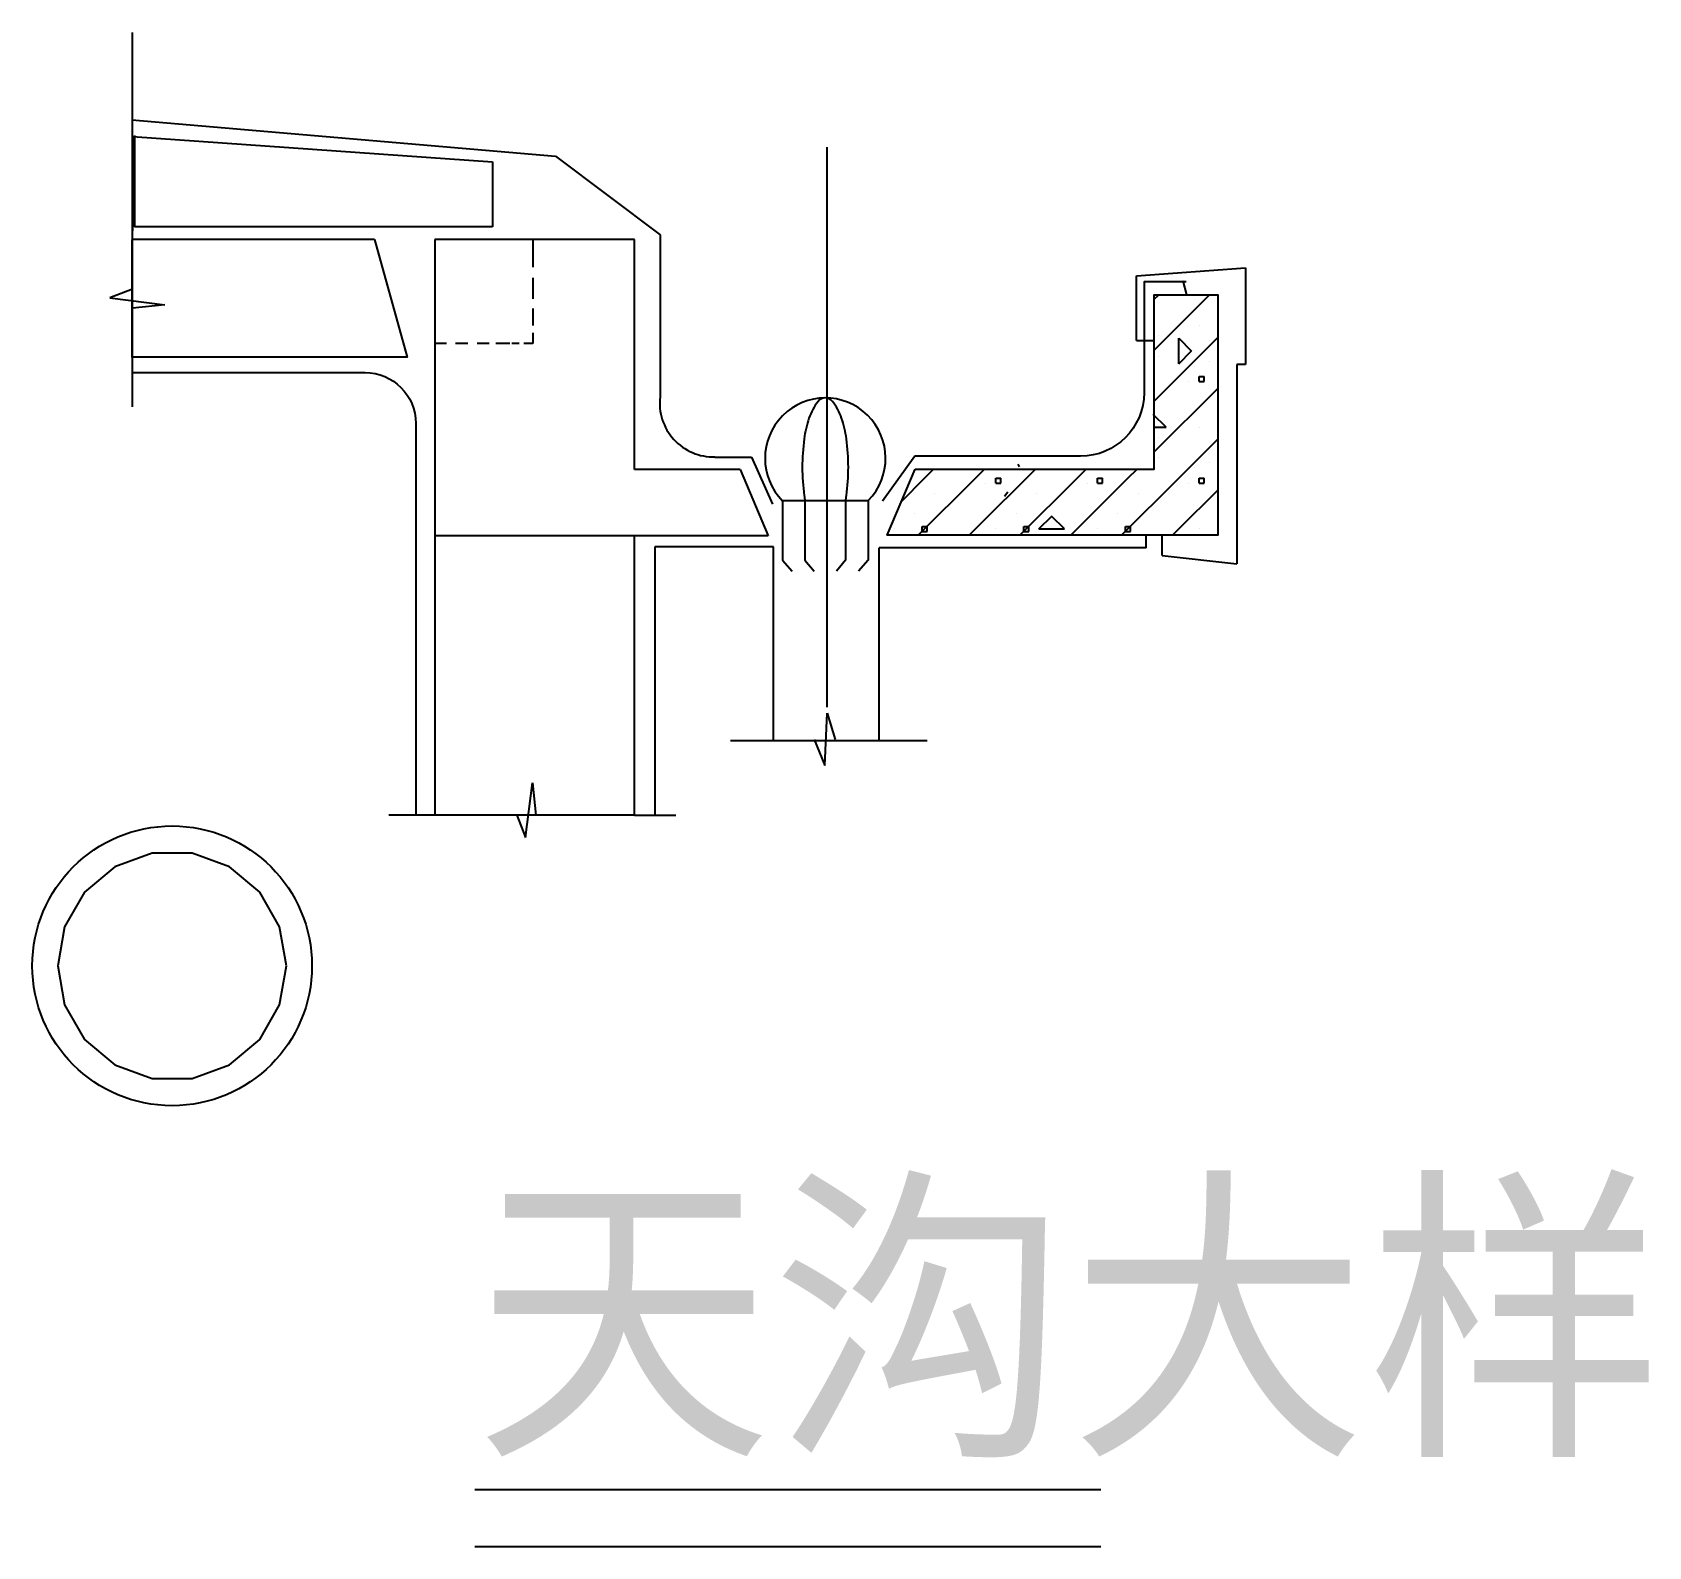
# Model space of a CAD drawing. Header units: metres. Extents: x 10928 to 12199, y 7526 to 8718.
import ezdxf

# ---------------------------------------------------------------- set-up
doc = ezdxf.new("R2010")
doc.units = ezdxf.units.M
doc.layers.add('PUB_DIM', color=3, linetype='Continuous')
doc.layers.add('PUB_TEXT', color=7, linetype='Continuous')

# ---------------------------------------------------------------- blocks, each defined once
blk = doc.blocks.new('M_N4')
for p, q in [((-393.53, 479.97), (-393.53, 617.56)), ((-393.86, 548.83), (-60.69, 520.04)), ((-393.52, 535.76), (-393.53, 461.47)), ((-393.52, 535.76), (-110.18, 515.6)), ((-391.81, 536.49), (-391.81, 464.52)), ((-110.18, 515.6), (-110.18, 464.52)), ((-60.69, 520.04), (21.58, 458.35)), ((-393.53, 322.88), (-393.53, 479.97)), ((-110.18, 464.52), (-391.81, 464.52)), ((21.58, 458.35), (21.58, 330.84)), ((-393.86, 454.23), (-393.86, 361.69)), ((-78.59, 454.64), (-78.59, 432.86)), ((396.44, 425.97), (482.16, 432.43)), ((482.16, 432.43), (482.16, 356.21)), ((-78.59, 424.54), (-78.59, 407.88)), ((396.44, 375.23), (396.44, 425.97)), ((-393.53, 415.44), (-411.15, 408.84)), ((-411.15, 408.84), (-367.99, 403.33)), ((-367.99, 403.33), (-393.53, 400.69)), ((-78.59, 400.37), (-78.59, 386.94)), ((-146.39, 372.89), (-155.47, 372.89)), ((-129.48, 372.89), (-139.41, 372.89)), ((-112.83, 372.89), (-122.23, 372.89)), ((-96.45, 372.89), (-107.46, 372.89)), ((-90.28, 372.89), (-95.11, 372.89)), ((-89.2, 372.89), (-90.28, 372.89)), ((-78.59, 372.89), (-85.44, 372.89)), ((-78.59, 381.3), (-78.59, 372.89)), ((396.44, 375.23), (410.34, 375.23)), ((475.34, 356.21), (475.34, 221.97)), ((482.16, 356.21), (475.34, 356.21)), ((64.77, 283.54), (93.56, 283.54)), ((93.56, 283.54), (110.01, 246.53)), ((303.22, 277.88), (304.04, 275.82)), ((295.34, 255.95), (292.69, 252.43)), ((117.16, 249.25), (185.36, 249.25)), ((117.86, 249.25), (117.86, 202.36)), ((135.61, 249.25), (135.61, 202.36)), ((167.63, 249.25), (167.63, 202.36)), ((185.38, 249.25), (185.38, 202.36)), ((-155.29, 1.8), (-155.29, 219.79)), ((404.15, 211.97), (404.15, 221.97)), ((416.71, 206.07), (416.71, 221.97)), ((475.34, 221.97), (475.34, 199.6)), ((17.47, 212.93), (17.47, 1.8)), ((110.79, 212.93), (17.47, 212.93)), ((110.79, 60.61), (110.79, 212.93)), ((199.09, 211.97), (194.03, 211.97)), ((194.03, 60.61), (194.03, 211.97)), ((404.15, 211.97), (199.09, 211.97)), ((416.71, 206.07), (475.49, 199.58)), ((117.86, 202.36), (125.55, 193.86)), ((135.61, 202.36), (142.79, 193.86)), ((167.63, 202.36), (160.46, 193.86)), ((185.38, 202.36), (177.69, 193.86)), ((151.15, 40.88), (153.2, 82.01)), ((153.2, 82.01), (159.37, 61.44)), ((77.09, 60.61), (231.69, 60.61)), ((142.92, 61.44), (151.15, 40.88)), ((-84.34, -15.82), (-78.83, 27.35)), ((-78.83, 27.35), (-76.19, 1.8)), ((-155.47, 1.8), (-191.81, 1.8)), ((1.62, 1.8), (-155.47, 1.8)), ((-90.94, 1.8), (-84.34, -15.82)), ((1.62, 1.8), (33.93, 1.8))]:
    blk.add_line(p, q)
at = {"color": 0}
for p, q in [((410.22, 407.42), (414.01, 411.21)), ((429.73, 386.92), (454.01, 411.21)), ((410.34, 367.53), (429.73, 386.92)), ((429.73, 386.92), (429.73, 386.92)), ((445.72, 386.92), (445.72, 386.92)), ((413.72, 378.92), (413.72, 378.92)), ((429.72, 356.92), (429.72, 376.92)), ((429.73, 346.92), (460.34, 377.53)), ((429.73, 376.92), (439.77, 366.88)), ((453.72, 374.92), (453.72, 374.92)), ((413.72, 362.92), (413.72, 362.92)), ((429.73, 356.92), (439.77, 366.96)), ((453.72, 358.92), (453.72, 358.92)), ((410.34, 327.53), (429.73, 346.92)), ((429.73, 346.92), (429.73, 346.92)), ((441.72, 354.92), (441.72, 354.92)), ((445.72, 342.92), (445.72, 346.92)), ((445.72, 346.92), (449.72, 346.92)), ((449.72, 342.92), (449.72, 346.92)), ((410.34, 287.53), (460.34, 337.53)), ((437.72, 342.92), (437.72, 342.92)), ((445.72, 342.92), (449.72, 342.92)), ((419.73, 306.92), (409.69, 316.96)), ((410.34, 306.92), (419.72, 306.92)), ((445.72, 306.92), (445.72, 306.92)), ((413.72, 298.92), (413.72, 298.92)), ((429.73, 266.92), (460.34, 297.53)), ((453.72, 294.92), (453.72, 294.92)), ((413.72, 282.92), (413.72, 282.92)), ((229.73, 266.92), (236.87, 274.06)), ((269.73, 226.92), (316.87, 274.06)), ((269.73, 266.92), (276.87, 274.06)), ((349.73, 266.92), (356.87, 274.06)), ((389.73, 266.92), (396.87, 274.06)), ((441.72, 274.92), (441.72, 274.92)), ((453.72, 278.92), (453.72, 278.92)), ((211.72, 248.91), (229.73, 266.92)), ((224.77, 221.97), (269.73, 266.92)), ((229.73, 266.92), (229.73, 266.92)), ((237.72, 254.92), (237.72, 254.92)), ((269.73, 266.92), (269.73, 266.92)), ((277.72, 262.92), (277.72, 262.92)), ((285.72, 262.92), (285.72, 266.92)), ((285.72, 266.92), (289.72, 266.92)), ((285.72, 262.92), (289.72, 262.92)), ((289.72, 262.92), (289.72, 266.92)), ((304.77, 221.97), (349.73, 266.92)), ((317.72, 254.92), (317.72, 254.92)), ((344.77, 221.97), (389.73, 266.92)), ((349.73, 266.92), (349.73, 266.92)), ((357.72, 262.92), (357.72, 262.92)), ((365.72, 262.92), (365.72, 266.92)), ((365.72, 266.92), (369.72, 266.92)), ((365.72, 262.92), (369.72, 262.92)), ((369.72, 262.92), (369.72, 266.92)), ((384.77, 221.97), (429.73, 266.92)), ((389.73, 266.92), (389.73, 266.92)), ((397.72, 254.92), (397.72, 254.92)), ((429.73, 266.92), (429.73, 266.92)), ((429.73, 226.92), (460.34, 257.53)), ((437.72, 262.92), (437.72, 262.92)), ((445.72, 262.92), (445.72, 266.92)), ((445.72, 266.92), (449.72, 266.92)), ((445.72, 262.92), (449.72, 262.92)), ((449.72, 262.92), (449.72, 266.92)), ((221.72, 238.92), (221.72, 238.92)), ((227.72, 228.92), (231.72, 228.92)), ((227.72, 224.92), (227.72, 228.92)), ((231.72, 224.92), (231.72, 228.92)), ((301.72, 238.92), (301.72, 238.92)), ((307.72, 228.92), (311.72, 228.92)), ((307.72, 224.92), (307.72, 228.92)), ((311.72, 224.92), (311.72, 228.92)), ((319.73, 226.92), (329.77, 236.96)), ((339.73, 226.92), (329.69, 236.96)), ((381.72, 238.92), (381.72, 238.92)), ((387.72, 228.92), (391.72, 228.92)), ((387.72, 224.92), (387.72, 228.92)), ((391.72, 224.92), (391.72, 228.92)), ((205.72, 226.92), (205.72, 226.92)), ((227.72, 224.92), (231.72, 224.92)), ((264.77, 221.97), (269.73, 226.92)), ((269.73, 226.92), (269.73, 226.92)), ((285.72, 226.92), (285.72, 226.92)), ((307.72, 224.92), (311.72, 224.92)), ((319.72, 226.92), (339.72, 226.92)), ((365.72, 226.92), (365.72, 226.92)), ((387.72, 224.92), (391.72, 224.92)), ((424.77, 221.97), (429.73, 226.92)), ((429.73, 226.92), (429.73, 226.92)), ((445.72, 226.92), (445.72, 226.92))]:
    blk.add_line(p, q, dxfattribs=at)
for points in [[(152.96, 527.16), (152.96, 86.83)], [(-202.97, 454.64), (-177.43, 362.1), (-393.53, 362.1)], [(-202.97, 454.64), (-393.53, 454.64)], [(436.06, 411.21), (433.2, 422.22)], [(222.34, 274.06), (410.34, 274.06), (410.34, 411.21), (460.34, 411.21), (460.34, 221.97), (200.34, 221.97), (222.34, 274.06)], [(222.12, 284.07), (196.71, 248.75)], [(84.58, 273.62), (106.58, 221.53)], [(106.58, 221.53), (-155.47, 221.53)], [(1.62, 1.8), (1.62, 221.53)]]:
    blk.add_lwpolyline(points)
at = {"linetype": 'CONTINUOUS'}
for points in [[(-155.47, 454.64), (-155.47, 1.8)], [(1.62, 454.64), (-155.47, 454.64)], [(1.62, 273.62), (1.62, 454.64)], [(84.58, 273.62), (1.62, 273.62)]]:
    blk.add_lwpolyline(points, dxfattribs=at)
for points in [[(435.64, 421.21), (402.45, 421.21), (402.45, 334.07, -0.41), (352.45, 284.07), (222.12, 284.07)], [(-393.53, 349.98), (-210.44, 349.98, -0.41), (-170.44, 309.98), (-170.44, 1.8)], [(167.62, 249.16, 0.01), (168.26, 253.14, 0.03), (169.79, 275.47, 0.03), (168.26, 297.8, 0.05), (164.47, 314.01, 0.09), (157.22, 327.3, 0.23), (151.62, 329.98, 0.23), (146.03, 327.3, 0.09), (138.77, 314.01, 0.05), (134.99, 297.8, 0.03), (133.45, 275.47, 0.03)], [(133.45, 275.47, 0.03), (134.99, 253.14, 0.01), (135.63, 249.16, 0.06)]]:
    blk.add_lwpolyline(points, format="xyb")
for centre, radius, start, end in [((63.91, 326.13), 42.59, 173.64, 271.16), ((151.62, 282.55), 47.42, 315.75, 224.97)]:
    blk.add_arc(centre, radius, start, end)
at = {"layer": 'PUB_DIM', "linetype": 'CONTINUOUS'}
blk.add_lwpolyline([(-272.23, -116.69), (-277.66, -85.91), (-293.29, -58.84), (-317.23, -38.75), (-346.6, -28.06), (-377.86, -28.06), (-407.23, -38.75), (-431.17, -58.84), (-446.8, -85.91), (-452.23, -116.69), (-446.8, -147.47), (-431.17, -174.54), (-407.23, -194.63), (-377.86, -205.32), (-346.6, -205.32), (-317.23, -194.63), (-293.29, -174.54), (-277.66, -147.47), (-272.23, -116.69)], dxfattribs=at)
blk.add_circle((-362.23, -116.69), 110, dxfattribs=at)

msp = doc.modelspace()

# ---------------------------------------------------------------- linework, layer by layer
at = {"layer": 'PUB_TEXT'}
for points in [[(11275.8, 7571.47), (11768.46, 7571.47)], [(11275.8, 7526.47), (11768.46, 7526.47)]]:
    msp.add_lwpolyline(points, dxfattribs=at)

# ---------------------------------------------------------------- block references
msp.add_blockref('M_N4', (11400, 8100))

# ---------------------------------------------------------------- texts
msp.add_text('天沟大样', height=180, dxfattribs=at).set_placement((11275.8, 7616.47))

doc.saveas('drawing.dxf')
